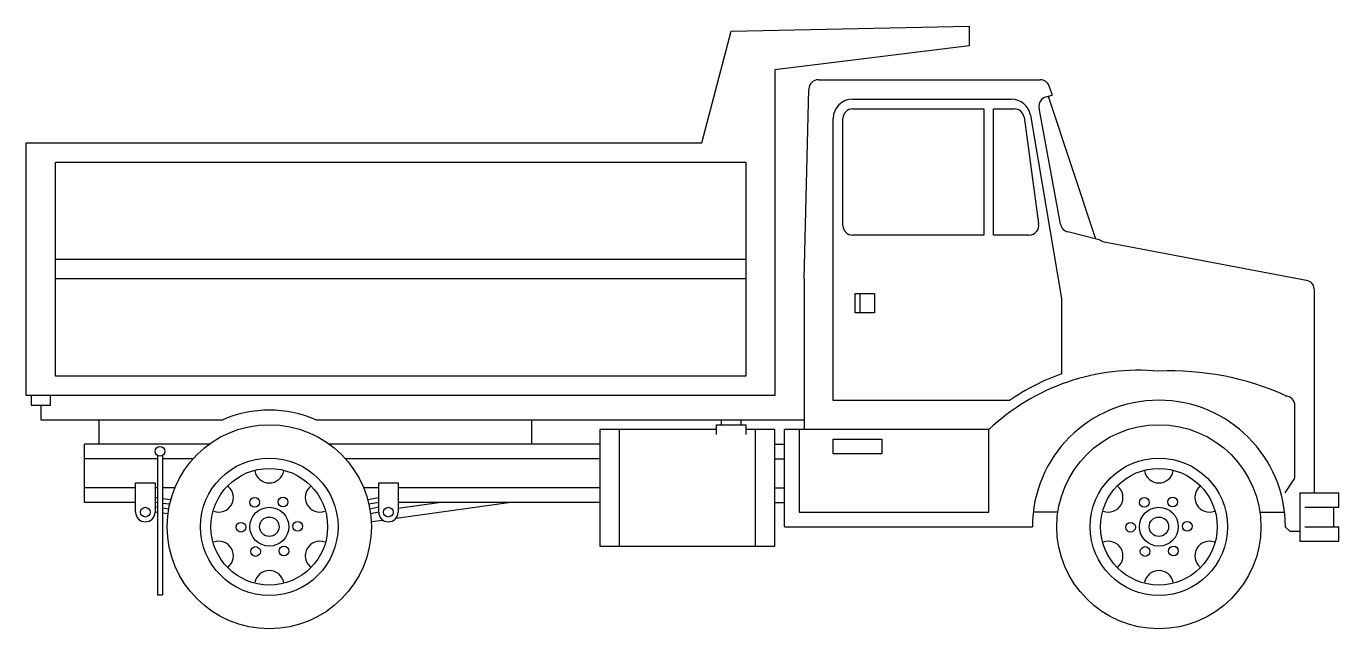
# Model space of a CAD drawing. Header units: millimetres. Extents: x -3103.65 to -3098.25, y 1833.03 to 1835.51.
import ezdxf

# ---------------------------------------------------------------- set-up
doc = ezdxf.new("R2010")
doc.units = ezdxf.units.MM
doc.header["$LTSCALE"] = 10
doc.layers.add('Veículos', color=2, linetype='Continuous')

msp = doc.modelspace()

# ---------------------------------------------------------------- linework, layer by layer
at = {"layer": 'Veículos'}
for p, q in [((-3100.8721, 1835.0333), (-3100.7521, 1835.4933)), ((-3100.7521, 1835.4933), (-3099.7721, 1835.5133)), ((-3099.7721, 1835.5133), (-3099.7721, 1835.4333)), ((-3099.7721, 1835.4333), (-3100.5721, 1835.3333)), ((-3100.5721, 1835.3333), (-3100.5721, 1833.9933)), ((-3100.4521, 1834.4733), (-3100.4326, 1835.2544)), ((-3100.3921, 1835.2933), (-3099.4811, 1835.2933)), ((-3099.4431, 1835.2657), (-3099.4313, 1835.2293)), ((-3100.2521, 1835.2133), (-3099.5996, 1835.2133)), ((-3099.4561, 1835.2228), (-3099.4313, 1835.2293)), ((-3099.4481, 1835.2249), (-3099.2535, 1834.6387)), ((-3100.2521, 1835.1733), (-3099.7121, 1835.1733)), ((-3099.7121, 1835.1733), (-3099.7121, 1834.6533)), ((-3099.6721, 1835.1733), (-3099.5863, 1835.1733)), ((-3099.6721, 1834.6533), (-3099.6721, 1835.1733)), ((-3099.5468, 1835.1395), (-3099.4873, 1834.7011)), ((-3099.5207, 1835.1468), (-3099.3921, 1834.3933)), ((-3099.3968, 1834.6985), (-3099.4852, 1835.1767)), ((-3100.3321, 1833.9733), (-3100.3321, 1835.1333)), ((-3100.2921, 1834.6933), (-3100.2921, 1835.1333)), ((-3103.6521, 1835.0333), (-3100.8721, 1835.0333)), ((-3103.6521, 1833.9933), (-3103.6521, 1835.0333)), ((-3103.5321, 1834.9533), (-3100.6921, 1834.9533)), ((-3103.5321, 1834.0733), (-3103.5321, 1834.9533)), ((-3100.6921, 1834.9533), (-3100.6921, 1834.0733)), ((-3099.7121, 1834.6533), (-3100.2521, 1834.6533)), ((-3099.5265, 1834.6533), (-3099.6721, 1834.6533)), ((-3099.2428, 1834.636), (-3099.3672, 1834.6671)), ((-3098.378, 1834.4655), (-3099.2242, 1834.6255)), ((-3100.6921, 1834.5533), (-3103.5321, 1834.5533)), ((-3100.6921, 1834.4733), (-3103.5321, 1834.4733)), ((-3100.4521, 1834.4733), (-3100.4521, 1833.8533)), ((-3100.2421, 1834.3333), (-3100.2421, 1834.4133)), ((-3100.2421, 1834.4133), (-3100.1621, 1834.4133)), ((-3100.2221, 1834.4133), (-3100.2221, 1834.3333)), ((-3100.1621, 1834.4133), (-3100.1621, 1834.3333)), ((-3099.3921, 1834.3933), (-3099.3921, 1834.0827)), ((-3098.3521, 1833.5933), (-3098.3521, 1834.4281)), ((-3100.1621, 1834.3333), (-3100.2421, 1834.3333)), ((-3100.6921, 1834.0733), (-3103.5321, 1834.0733)), ((-3100.5721, 1833.9933), (-3103.6521, 1833.9933)), ((-3103.6321, 1833.9933), (-3103.6321, 1833.9533)), ((-3103.6321, 1833.9533), (-3103.5521, 1833.9533)), ((-3103.5921, 1833.9533), (-3103.5921, 1833.8933)), ((-3103.5521, 1833.9533), (-3103.5521, 1833.9933)), ((-3099.6066, 1833.9733), (-3100.3321, 1833.9733)), ((-3098.4321, 1833.6533), (-3098.4321, 1833.9512)), ((-3103.5921, 1833.8933), (-3102.8439, 1833.8933)), ((-3103.3521, 1833.7933), (-3103.3521, 1833.8933)), ((-3102.4602, 1833.8933), (-3100.4521, 1833.8933)), ((-3101.5721, 1833.7933), (-3101.5721, 1833.8933)), ((-3100.8121, 1833.8533), (-3101.2921, 1833.8533)), ((-3101.2921, 1833.8533), (-3101.2921, 1833.3733)), ((-3101.2121, 1833.8533), (-3101.2121, 1833.3733)), ((-3100.8121, 1833.8333), (-3100.8121, 1833.8733)), ((-3100.8121, 1833.8733), (-3100.6921, 1833.8733)), ((-3100.7921, 1833.8733), (-3100.7921, 1833.8933)), ((-3100.7921, 1833.8933), (-3100.7121, 1833.8933)), ((-3100.7121, 1833.8933), (-3100.7121, 1833.8733)), ((-3100.6921, 1833.8733), (-3100.6921, 1833.8333)), ((-3100.5721, 1833.8533), (-3100.6921, 1833.8533)), ((-3100.6521, 1833.3733), (-3100.6521, 1833.8533)), ((-3100.5721, 1833.3733), (-3100.5721, 1833.8533)), ((-3100.5321, 1833.4533), (-3100.5321, 1833.8533)), ((-3099.6921, 1833.8533), (-3100.5321, 1833.8533)), ((-3100.4721, 1833.8533), (-3100.4721, 1833.5133)), ((-3099.6921, 1833.5133), (-3099.6921, 1833.8533)), ((-3103.4121, 1833.5533), (-3103.4121, 1833.7933)), ((-3102.8986, 1833.7933), (-3103.4121, 1833.7933)), ((-3101.2921, 1833.7933), (-3102.4055, 1833.7933)), ((-3100.5721, 1833.7933), (-3100.5321, 1833.7933)), ((-3100.3321, 1833.8133), (-3100.1321, 1833.8133)), ((-3100.3321, 1833.7533), (-3100.3321, 1833.8133)), ((-3100.1321, 1833.8133), (-3100.1321, 1833.7533)), ((-3103.1121, 1833.7333), (-3103.4121, 1833.7333)), ((-3103.1121, 1833.7433), (-3103.1121, 1833.1733)), ((-3103.0921, 1833.7433), (-3103.0921, 1833.1733)), ((-3102.9651, 1833.7333), (-3103.0921, 1833.7333)), ((-3101.2921, 1833.7333), (-3102.339, 1833.7333)), ((-3100.5721, 1833.7333), (-3100.5321, 1833.7333)), ((-3100.1321, 1833.7533), (-3100.3321, 1833.7533)), ((-3103.2021, 1833.5133), (-3103.2021, 1833.6333)), ((-3103.2021, 1833.6333), (-3103.1221, 1833.6333)), ((-3103.1221, 1833.6333), (-3103.1221, 1833.5133)), ((-3102.2021, 1833.5133), (-3102.2021, 1833.6333)), ((-3102.2021, 1833.6333), (-3102.1221, 1833.6333)), ((-3102.1221, 1833.6333), (-3102.1221, 1833.5133)), ((-3098.4721, 1833.5933), (-3098.4321, 1833.6533)), ((-3103.2021, 1833.6133), (-3103.4121, 1833.6133)), ((-3103.1121, 1833.6133), (-3103.1221, 1833.6133)), ((-3103.1208, 1833.5732), (-3103.1133, 1833.5723)), ((-3103.0404, 1833.6133), (-3103.0921, 1833.6133)), ((-3102.2021, 1833.6133), (-3102.2637, 1833.6133)), ((-3102.2121, 1833.6133), (-3102.2521, 1833.6133)), ((-3102.2459, 1833.5652), (-3102.2033, 1833.5732)), ((-3101.2921, 1833.6133), (-3102.1221, 1833.6133)), ((-3100.5721, 1833.6133), (-3100.5321, 1833.6133)), ((-3098.4121, 1833.5933), (-3098.4121, 1833.3933)), ((-3098.4121, 1833.5933), (-3098.2521, 1833.5933)), ((-3098.2521, 1833.5333), (-3098.2521, 1833.5933)), ((-3103.2021, 1833.5533), (-3103.4121, 1833.5533)), ((-3103.1121, 1833.552), (-3103.1221, 1833.5533)), ((-3103.1121, 1833.532), (-3103.1221, 1833.5333)), ((-3103.0618, 1833.5456), (-3103.0921, 1833.5495)), ((-3103.0657, 1833.5261), (-3103.0921, 1833.5295)), ((-3103.0908, 1833.5694), (-3103.0582, 1833.5652)), ((-3102.2021, 1833.5533), (-3102.2423, 1833.5456)), ((-3102.2021, 1833.5333), (-3102.2384, 1833.5261)), ((-3102.1306, 1833.4886), (-3101.6673, 1833.5533)), ((-3102.1221, 1833.5302), (-3101.9564, 1833.5533)), ((-3101.2921, 1833.5533), (-3102.1221, 1833.5533)), ((-3100.5721, 1833.5533), (-3100.5321, 1833.5533)), ((-3098.3921, 1833.5333), (-3098.2521, 1833.5333)), ((-3098.2721, 1833.4533), (-3098.2721, 1833.5333)), ((-3103.1121, 1833.512), (-3103.1221, 1833.5133)), ((-3103.0687, 1833.5065), (-3103.0921, 1833.5095)), ((-3102.2021, 1833.5133), (-3102.2354, 1833.5065)), ((-3102.2326, 1833.4743), (-3102.1855, 1833.4809)), ((-3100.4721, 1833.5133), (-3099.6921, 1833.5133)), ((-3099.4078, 1833.5133), (-3099.509, 1833.5133)), ((-3098.5764, 1833.5133), (-3098.4752, 1833.5133)), ((-3100.5321, 1833.4533), (-3099.5121, 1833.4533)), ((-3098.4521, 1833.4333), (-3098.4721, 1833.4533)), ((-3098.4121, 1833.4333), (-3098.4521, 1833.4333)), ((-3098.3921, 1833.4533), (-3098.2521, 1833.4533)), ((-3098.2521, 1833.3933), (-3098.2521, 1833.4533)), ((-3101.2921, 1833.3733), (-3100.5721, 1833.3733)), ((-3098.4121, 1833.3933), (-3098.2521, 1833.3933)), ((-3103.1121, 1833.1733), (-3103.0921, 1833.1733))]:
    msp.add_line(p, q, dxfattribs=at)
for centre, radius in [((-3102.6521, 1833.4533), 0.42), ((-3098.9921, 1833.4533), 0.42), ((-3103.1021, 1833.7633), 0.02), ((-3102.6521, 1833.4533), 0.2828), ((-3098.9921, 1833.4533), 0.2828), ((-3102.6521, 1833.4533), 0.24), ((-3098.9921, 1833.4533), 0.24), ((-3102.7121, 1833.5533), 0.02), ((-3102.5955, 1833.5553), 0.02), ((-3099.0521, 1833.5533), 0.02), ((-3098.9355, 1833.5553), 0.02), ((-3103.1621, 1833.5133), 0.02), ((-3102.6521, 1833.4533), 0.08), ((-3102.1621, 1833.5133), 0.02), ((-3098.9921, 1833.4533), 0.08), ((-3102.7687, 1833.4513), 0.02), ((-3102.6521, 1833.4533), 0.04), ((-3102.5355, 1833.4553), 0.02), ((-3099.1087, 1833.4513), 0.02), ((-3098.9921, 1833.4533), 0.04), ((-3098.8755, 1833.4553), 0.02), ((-3102.7087, 1833.3513), 0.02), ((-3102.5921, 1833.3533), 0.02), ((-3099.0487, 1833.3513), 0.02), ((-3098.9321, 1833.3533), 0.02)]:
    msp.add_circle(centre, radius, dxfattribs=at)
for centre, radius, start, end in [((-3100.3926, 1835.2533), 0.04, 90, 178.4926), ((-3099.4811, 1835.2533), 0.04, 18.0042, 90), ((-3100.2521, 1835.1333), 0.08, 90, 180), ((-3099.5996, 1835.1333), 0.08, 9.6888, 90), ((-3099.4459, 1835.1841), 0.04, 104.7436, 190.6197), ((-3100.2521, 1835.1333), 0.04, 90, 180), ((-3099.5863, 1835.1333), 0.04, 8.8807, 90), ((-3100.2521, 1834.6933), 0.04, 180, 270), ((-3099.5265, 1834.6933), 0.04, 270, 11.2813), ((-3099.3575, 1834.7059), 0.04, 190.6197, 255.9638), ((-3099.2525, 1834.5972), 0.04, 45, 75.9638), ((-3098.3921, 1834.4281), 0.04, 0, 69.4338), ((-3099.0768, 1833.1996), 0.8977, 84.5836, 133.2657), ((-3099.0768, 1833.1996), 0.9377, 109.6462, 124.402), ((-3098.9418, 1832.9526), 1.1418, 65.7068, 92.5221), ((-3098.9921, 1833.4533), 0.5204, 0, 180), ((-3098.4721, 1833.9512), 0.04, 0, 90), ((-3102.6521, 1833.4533), 0.48, 66.4435, 113.5565), ((-3102.6521, 1833.6933), 0.06, 189.5941, 350.4059), ((-3098.9921, 1833.6933), 0.06, 189.5941, 350.4059), ((-3102.8599, 1833.5733), 0.06, 249.5941, 50.4059), ((-3102.4442, 1833.5733), 0.06, 129.5941, 290.4059), ((-3099.1999, 1833.5733), 0.06, 249.5941, 50.4059), ((-3098.7842, 1833.5733), 0.06, 129.5941, 290.4059), ((-3103.1621, 1833.5133), 0.04, 180, 0), ((-3102.1621, 1833.5133), 0.04, 180, 0), ((-3102.8599, 1833.3333), 0.06, 309.5941, 110.4059), ((-3102.4442, 1833.3333), 0.06, 69.5941, 230.4059), ((-3099.1999, 1833.3333), 0.06, 309.5941, 110.4059), ((-3098.7842, 1833.3333), 0.06, 69.5941, 230.4059), ((-3102.6521, 1833.2133), 0.06, 9.5941, 170.4059), ((-3098.9921, 1833.2133), 0.06, 9.5941, 170.4059)]:
    msp.add_arc(centre, radius, start, end, dxfattribs=at)

doc.saveas('drawing.dxf')
